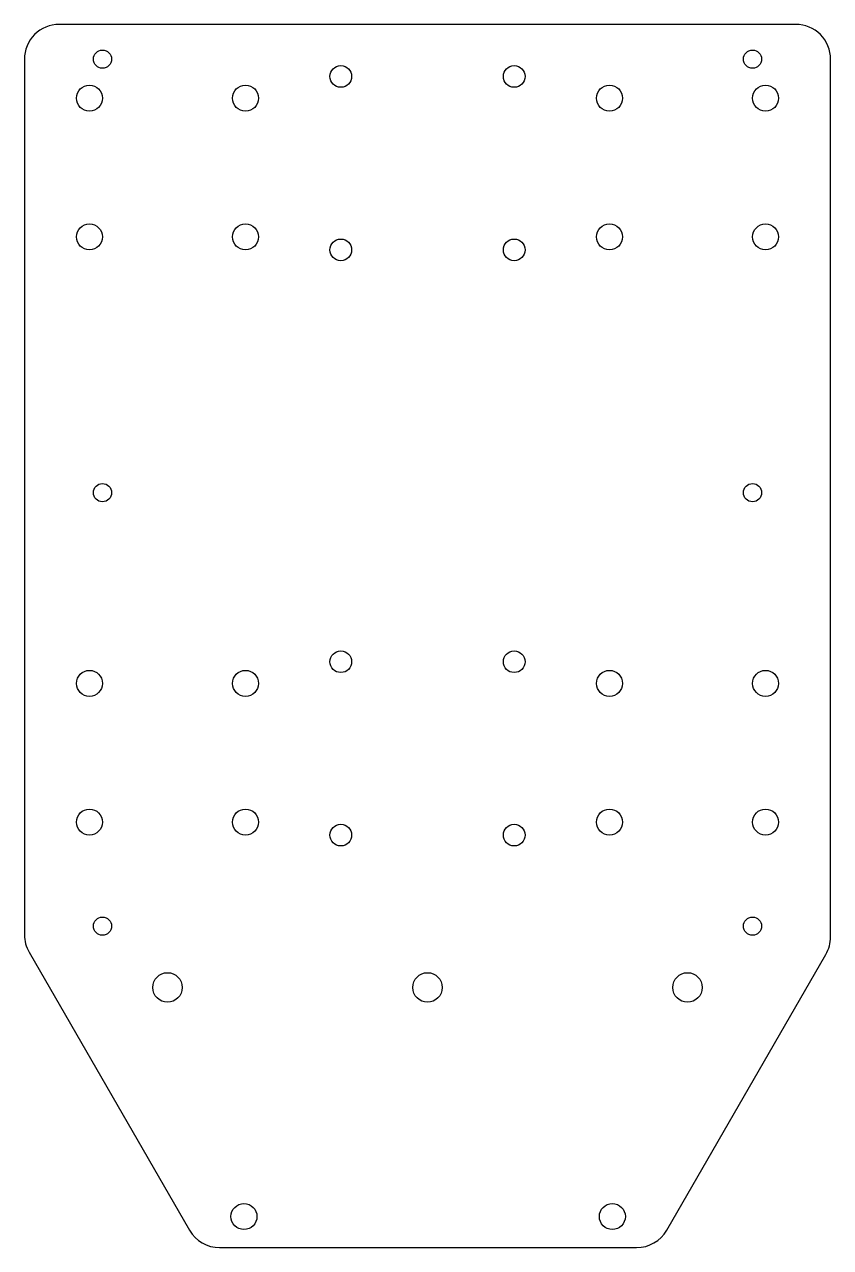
# Model space of a CAD drawing. Extents: x -93 to 93, y -182 to 100.
import ezdxf

# ---------------------------------------------------------------- set-up
doc = ezdxf.new("R2010")
doc.units = 0
doc.header["$MEASUREMENT"] = 0
doc.layers.get('0').update_dxf_attribs({"linetype": 'CONTINUOUS'})

msp = doc.modelspace()

# ---------------------------------------------------------------- linework, layer by layer
msp.add_lwpolyline([(-93, 92.5), (-93, -109.5, 0.131652), (-91.93, -113.5), (-54.89, -177.64, 0.267949), (-47.97, -181.64), (48.26, -181.64, 0.267949), (55.19, -177.64), (91.93, -114.01, 0.131652), (93, -110.01), (93, 92.5, 0.414214), (85, 100.5), (-85, 100.5, 0.414214)], format="xyb", close=True)
for centre, radius in [((-75, 92.5), 2.1), ((75, 92.5), 2.1), ((-20, 88.5), 2.5), ((20, 88.5), 2.5), ((-78, 83.5), 3), ((-42, 83.5), 3), ((42, 83.5), 3), ((78, 83.5), 3), ((-78, 51.5), 3), ((-42, 51.5), 3), ((42, 51.5), 3), ((78, 51.5), 3), ((-20, 48.5), 2.5), ((20, 48.5), 2.5), ((-75, -7.5), 2.1), ((75, -7.5), 2.1), ((-20, -46.5), 2.5), ((20, -46.5), 2.5), ((-78, -51.5), 3), ((-42, -51.5), 3), ((42, -51.5), 3), ((78, -51.5), 3), ((-78, -83.5), 3), ((-42, -83.5), 3), ((42, -83.5), 3), ((78, -83.5), 3), ((-20, -86.5), 2.5), ((20, -86.5), 2.5), ((-75, -107.5), 2.1), ((75, -107.5), 2.1), ((-60, -121.64), 3.4), ((0, -121.64), 3.4), ((60, -121.64), 3.4), ((-42.35, -174.5), 3), ((42.65, -174.5), 3)]:
    msp.add_circle(centre, radius)

doc.saveas('drawing.dxf')
